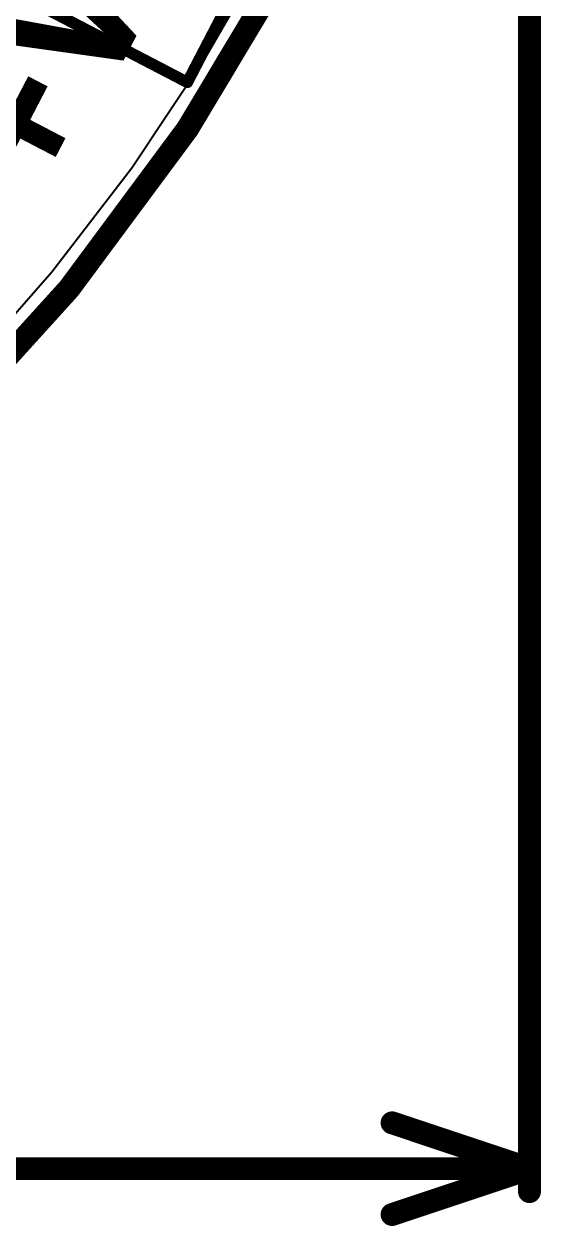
# Model space of a CAD drawing. Header units: inches. Extents: x -8 to 386, y -12 to 64.
# Drawn here: x 31.93 to 37.66, y -11.3 to 2.02 of the extents above; entities that cross this region are included whole.
import ezdxf

# ---------------------------------------------------------------- set-up
doc = ezdxf.new("R2010")
doc.units = ezdxf.units.IN
for name, color, linetype in [('Board_outline', 216, 'Continuous'), ('Bottom Layer', 5, 'Continuous'), ('Bottom Overlay', 54, 'Continuous'), ('Dimension', 6, 'Continuous'), ('Top Layer', 1, 'Continuous'), ('Top Overlay', 2, 'Continuous')]:
    doc.layers.add(name, color=color, linetype=linetype)
doc.styles.add('Arial_Bold', font='', dxfattribs={"height": 0.2})
doc.styles.get('Arial_Bold').set_extended_font_data('Arial', bold=True)

msp = doc.modelspace()

# ---------------------------------------------------------------- linework, layer by layer
at = {"layer": 'Board_outline'}
msp.add_lwpolyline([(37.537, 13.36, 0.254, 0.254, 1), (-7.463, 13.36, 0.254, 0.254, 1)], format="xyseb", close=True, dxfattribs=at)
at = {"layer": 'Bottom Layer'}
for p, q in [((34.662, 2.896), (33.934, 1.635)), ((33.934, 1.635), (33.125, 0.424)), ((33.125, 0.424), (32.239, -0.731)), ((32.239, -0.731), (31.278, -1.826))]:
    msp.add_line(p, q, dxfattribs=at)
at = {"layer": 'Dimension'}
for points in [[(37.537, -10.922, 0.254, 0.254, 0), (37.537, 12.979, 0.254, 0.254, 0)], [(36.013, -10.16, 0.254, 0.254, 0), (37.537, -10.668, 0.254, 0.254, 0)], [(21.893, -10.668, 0.254, 0.254, 0), (37.537, -10.668, 0.254, 0.254, 0)], [(36.013, -11.176, 0.254, 0.254, 0), (37.537, -10.668, 0.254, 0.254, 0)]]:
    msp.add_lwpolyline(points, format="xyseb", dxfattribs=at)
for points in [[(35.949, -10.16, 0.127, 0.127, 1), (36.076, -10.16, 0.127, 0.127, 1)], [(37.473, -10.668, 0.127, 0.127, 1), (37.6, -10.668, 0.127, 0.127, 1)], [(37.473, -10.668, 0.127, 0.127, 1), (37.6, -10.668, 0.127, 0.127, 1)], [(37.473, -10.668, 0.127, 0.127, 1), (37.6, -10.668, 0.127, 0.127, 1)], [(37.473, -10.922, 0.127, 0.127, 1), (37.6, -10.922, 0.127, 0.127, 1)], [(35.949, -11.176, 0.127, 0.127, 1), (36.076, -11.176, 0.127, 0.127, 1)]]:
    msp.add_lwpolyline(points, format="xyseb", close=True, dxfattribs=at)
at = {"layer": 'Top Layer'}
for p, q in [((34.662, 2.896), (33.934, 1.635)), ((33.934, 1.635), (33.125, 0.424)), ((33.125, 0.424), (32.239, -0.731)), ((32.239, -0.731), (31.278, -1.826))]:
    msp.add_line(p, q, dxfattribs=at)
at = {"layer": 'Top Overlay'}
for points in [[(33.742, 1.374, 0.127, 0.127, 0), (35.83, 5.384, 0.127, 0.127, 0)], [(31.714, 2.43, 0.127, 0.127, 0), (33.742, 1.374, 0.127, 0.127, 0)]]:
    msp.add_lwpolyline(points, format="xyseb", dxfattribs=at)
msp.add_lwpolyline([(33.71, 1.374, 0.0635, 0.0635, 1), (33.774, 1.374, 0.0635, 0.0635, 1)], format="xyseb", close=True, dxfattribs=at)
msp.add_lwpolyline([(33.71, 1.374, 0.0635, 0.0635, 1), (33.774, 1.374, 0.0635, 0.0635, 1)], format="xyseb", close=True, dxfattribs=at)

# ---------------------------------------------------------------- texts
at = {"layer": 'Bottom Overlay', "style": 'Arial_Bold'}
msp.add_text('+VE', height=1.524, rotation=62.5, dxfattribs=at).set_placement((32.204, 0.019))

doc.saveas('drawing.dxf')
